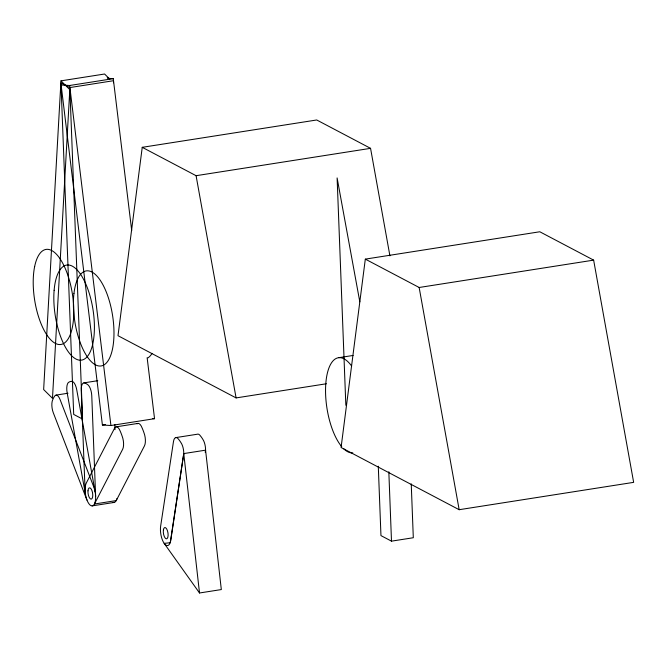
<?xml version="1.0" encoding="UTF-8"?>
<svg xmlns="http://www.w3.org/2000/svg" width="667" height="667" viewBox="0 0 667 667"><rect width="100%" height="100%" fill="white"/><g stroke="black" fill="none" stroke-linecap="round" stroke-linejoin="round"><path stroke-width="1" d="M60.972 80.849L43.647 389.553L52.476 398.307L69.802 89.611L60.972 80.849L104.594 74.012L109.738 79.123M205.394 452.376L205.569 450.167L183.758 453.585L170.243 542.738L164.174 543.355A12.531 4.977 81.1 0 1 160.655 526.08L173.47 441.587A9.621 3.827 81.1 0 1 177.497 438.086A31.866 12.665 81.1 0 1 181.849 444.205A9.621 3.827 81.1 0 1 183.758 453.585L170.769 540.287A12.531 4.977 81.1 0 1 164.174 543.355L199.516 592.988L221.319 589.57L205.569 450.167A9.621 3.827 81.1 0 0 203.66 440.787A31.866 12.665 81.1 0 0 200.35 435.809A9.621 3.827 81.1 0 0 197.257 434.242L175.446 437.66M389.92 255.87L370.56 148.341L316.725 119.977L142.238 147.324L118.001 335.701L236.093 397.916L326.413 383.758M365.316 259.121L341.079 447.49L459.163 509.705L633.65 482.358L593.638 260.13L539.803 231.766L365.316 259.121L419.151 287.485L593.638 260.13M205.261 452.218L205.569 450.167M147.14 357.704L154.544 418.684L110.922 425.521L102.401 425.004L61.122 84.976L69.651 85.493L113.265 78.656L131.707 230.582M69.818 87.569L82.55 419.076L73.695 414.415L60.955 82.9L69.818 87.569L113.432 80.724L113.515 82.808M142.238 147.324L196.081 175.696L370.56 148.341M85.093 490.712L81.232 390.262A9.621 3.827 81.1 0 1 83.884 382.875L97.766 380.699M56.078 395.106L67.976 393.238M338.886 357.679L353.085 355.453M102.401 425.004L105.444 424.529M116.266 426.813L138.077 423.395M92.171 505.886L114.407 502.393M378.289 466.216L380.957 535.601L391.496 541.154L413.307 537.735L411.239 483.883M107.587 78.306L113.265 78.656M152.651 418.568L154.544 418.684M107.237 77.464L109.888 78.864M86.96 500.075L53.285 412.74A9.621 3.827 81.1 0 1 52.218 401.192A31.866 12.665 81.1 0 1 55.144 395.514A9.621 3.827 81.1 0 1 60.08 399.566L93.755 486.902A12.531 4.977 81.1 0 1 94.431 504.01L116.241 500.592L144.464 445.864A9.621 3.827 81.1 0 0 144.672 435.001A31.866 12.665 81.1 0 0 142.071 427.855A9.621 3.827 81.1 0 0 137.135 423.803M359.805 301.809L337.11 177.922L345.839 405.269M419.151 287.485L459.163 509.705M196.081 175.696L236.093 397.916M95.181 492.013L76.722 389.686A9.621 3.827 81.1 0 0 72.344 381.399A31.866 12.665 81.1 0 0 68.209 382.683A9.621 3.827 81.1 0 0 67.125 392.655L85.576 494.981M69.651 85.493L110.922 425.521M183.758 453.585L199.516 592.988M388.828 471.769L391.496 541.154M114.816 424.495L115.007 429.673M95.631 496.265L91.771 395.814A9.621 3.827 81.1 0 0 88.428 385.268A31.866 12.665 81.1 0 0 83.884 382.875M116.967 498.516A12.531 4.977 81.1 0 1 113.073 502.351M152.051 353.41A48.116 19.118 81.1 0 1 147.932 357.879M352.801 452.868A48.116 19.118 81.1 0 1 343.83 448.899M341.754 446.69A48.116 19.118 81.1 0 1 326.155 379.973A48.116 19.118 81.1 0 1 351.651 366.066M114.541 428.256L86.326 482.983A12.531 4.977 81.1 0 0 86.985 500.083A12.531 4.977 81.1 0 0 94.431 504.01L122.653 449.283A9.621 3.827 81.1 0 0 122.861 438.419A31.866 12.665 81.1 0 0 119.368 429.356A9.621 3.827 81.1 0 0 114.541 428.256M163.398 529.94A5.728 2.276 81.1 0 0 166.258 538.836A5.728 2.276 81.1 0 0 167.475 530.782A5.728 2.276 81.1 0 0 163.398 529.94M87.977 490.829A5.728 2.276 81.1 0 0 91.187 499.149A5.728 2.276 81.1 0 0 91.913 490.478A5.728 2.276 81.1 0 0 87.977 490.829M73.945 293.588A48.116 19.118 81.1 0 0 99.475 366.033A48.116 19.118 81.1 0 0 107.654 295.648A48.116 19.118 81.1 0 0 73.945 293.588M34.667 266.433A48.116 19.118 81.1 0 0 56.378 343.864A48.116 19.118 81.1 0 0 69.476 280.515A48.116 19.118 81.1 0 0 34.667 266.433M54.127 290.278A48.116 19.118 81.1 0 0 81.074 360.18A48.116 19.118 81.1 0 0 87.16 287.294A48.116 19.118 81.1 0 0 54.127 290.278"/></g></svg>
